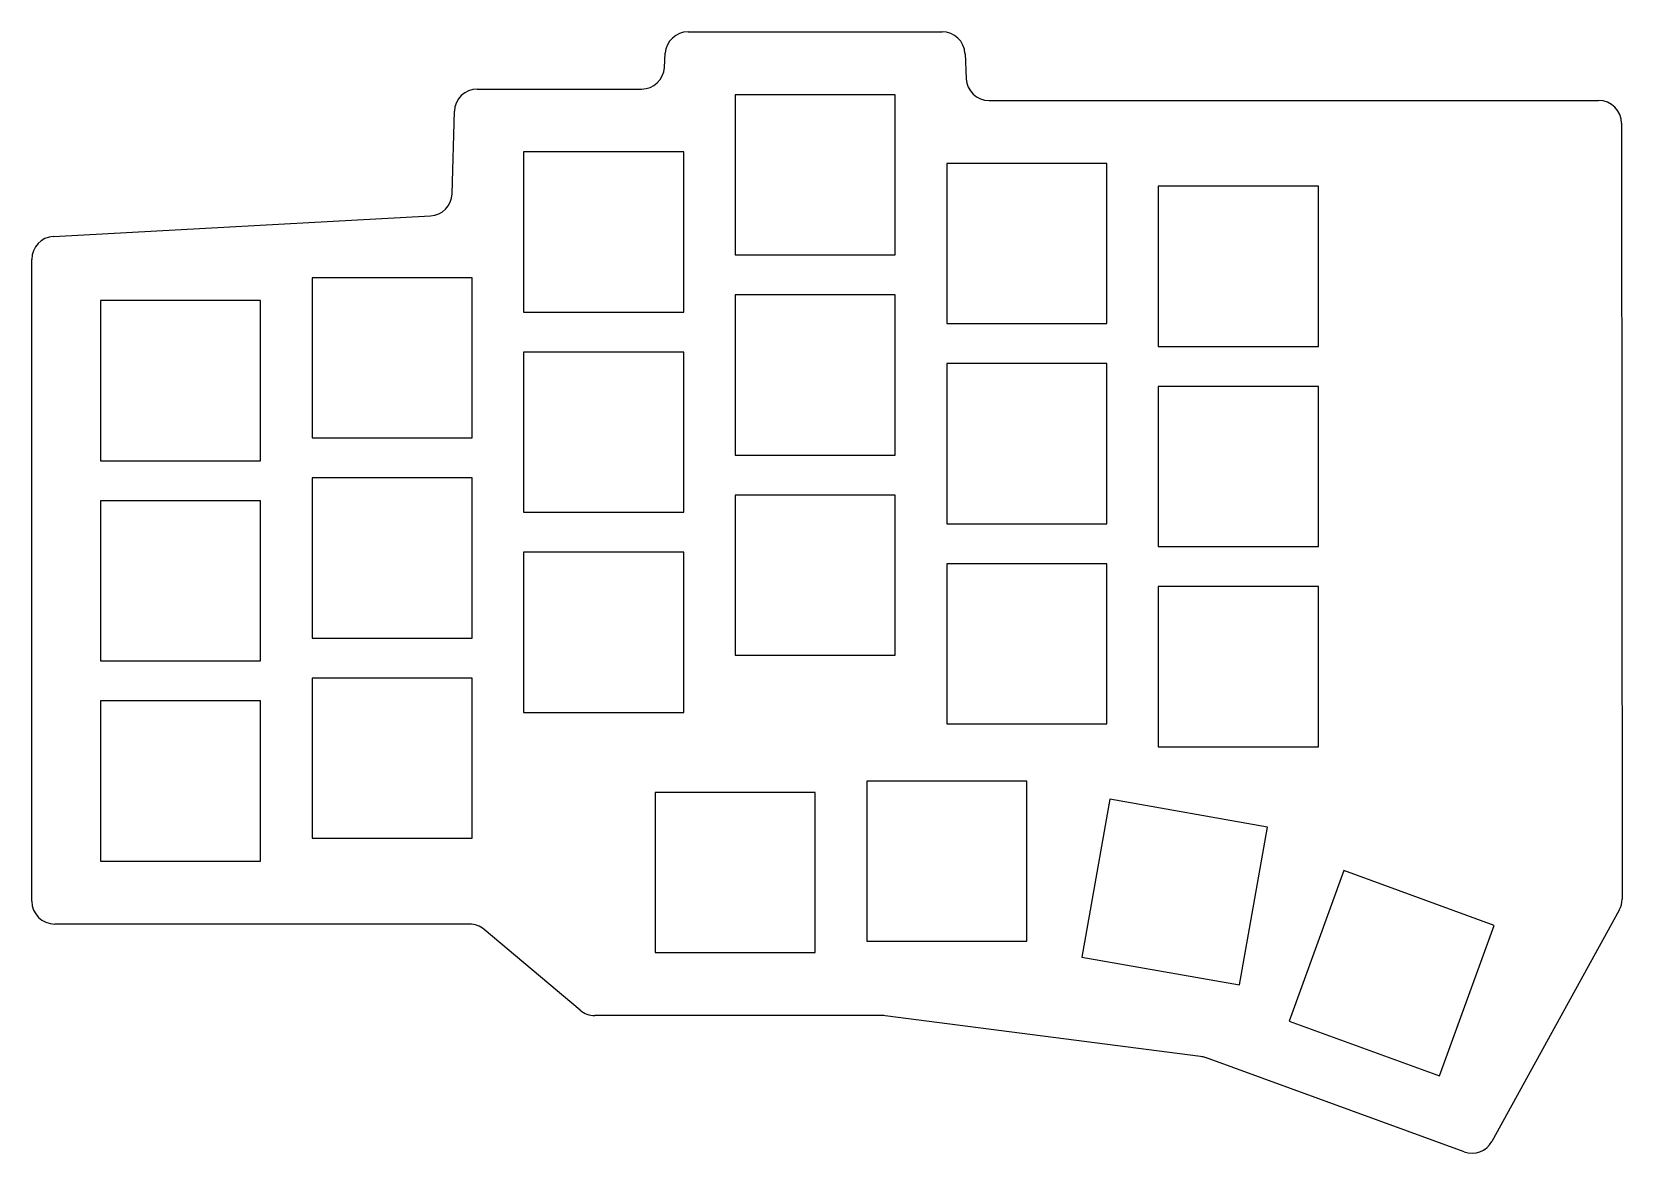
# Model space of a CAD drawing. Header units: millimetres. Extents: x 87 to 226, y -115 to -17.
import ezdxf

# ---------------------------------------------------------------- set-up
doc = ezdxf.new("R2010")
doc.units = ezdxf.units.MM

msp = doc.modelspace()

# ---------------------------------------------------------------- linework, layer by layer
for p, q in [((144.38, -17), (166.6, -17)), ((142.31, -20.12), (142.39, -18.88)), ((168.6, -18.9), (168.7, -21.1)), ((125.95, -22), (140.32, -22)), ((162.5, -22.5), (148.5, -22.5)), ((148.5, -22.5), (148.5, -36.5)), ((162.5, -36.5), (162.5, -22.5)), ((170.7, -23), (224, -23)), ((123.75, -31.16), (123.95, -23.95)), ((226, -25), (226.06, -92.82)), ((144, -27.5), (130, -27.5)), ((130, -27.5), (130, -41.5)), ((144, -41.5), (144, -27.5)), ((181, -28.5), (167, -28.5)), ((167, -28.5), (167, -42.5)), ((181, -42.5), (181, -28.5)), ((199.5, -30.5), (185.5, -30.5)), ((185.5, -30.5), (185.5, -44.5)), ((199.5, -44.5), (199.5, -30.5)), ((88.89, -34.9), (121.86, -33.1)), ((87, -93), (87, -36.89)), ((148.5, -36.5), (162.5, -36.5)), ((125.5, -38.5), (111.5, -38.5)), ((111.5, -38.5), (111.5, -52.5)), ((125.5, -52.5), (125.5, -38.5)), ((162.5, -40), (148.5, -40)), ((148.5, -40), (148.5, -54)), ((162.5, -54), (162.5, -40)), ((107, -40.5), (93, -40.5)), ((93, -40.5), (93, -54.5)), ((107, -54.5), (107, -40.5)), ((130, -41.5), (144, -41.5)), ((167, -42.5), (181, -42.5)), ((185.5, -44.5), (199.5, -44.5)), ((144, -45), (130, -45)), ((130, -45), (130, -59)), ((144, -59), (144, -45)), ((181, -46), (167, -46)), ((167, -46), (167, -60)), ((181, -60), (181, -46)), ((199.5, -48), (185.5, -48)), ((185.5, -48), (185.5, -62)), ((199.5, -62), (199.5, -48)), ((111.5, -52.5), (125.5, -52.5)), ((148.5, -54), (162.5, -54)), ((93, -54.5), (107, -54.5)), ((125.5, -56), (111.5, -56)), ((111.5, -56), (111.5, -70)), ((125.5, -70), (125.5, -56)), ((107, -58), (93, -58)), ((93, -58), (93, -72)), ((107, -72), (107, -58)), ((162.5, -57.5), (148.5, -57.5)), ((148.5, -57.5), (148.5, -71.5)), ((162.5, -71.5), (162.5, -57.5)), ((130, -59), (144, -59)), ((167, -60), (181, -60)), ((144, -62.5), (130, -62.5)), ((130, -62.5), (130, -76.5)), ((144, -76.5), (144, -62.5)), ((185.5, -62), (199.5, -62)), ((181, -63.5), (167, -63.5)), ((167, -63.5), (167, -77.5)), ((181, -77.5), (181, -63.5)), ((199.5, -65.5), (185.5, -65.5)), ((185.5, -65.5), (185.5, -79.5)), ((199.5, -79.5), (199.5, -65.5)), ((111.5, -70), (125.5, -70)), ((93, -72), (107, -72)), ((148.5, -71.5), (162.5, -71.5)), ((125.5, -73.5), (111.5, -73.5)), ((111.5, -73.5), (111.5, -87.5)), ((125.5, -87.5), (125.5, -73.5)), ((107, -75.5), (93, -75.5)), ((93, -75.5), (93, -89.5)), ((107, -89.5), (107, -75.5)), ((130, -76.5), (144, -76.5)), ((167, -77.5), (181, -77.5)), ((185.5, -79.5), (199.5, -79.5)), ((174, -82.5), (160, -82.5)), ((160, -82.5), (160, -96.5)), ((174, -96.5), (174, -82.5)), ((155.5, -83.5), (141.5, -83.5)), ((141.5, -83.5), (141.5, -97.5)), ((155.5, -97.5), (155.5, -83.5)), ((181.25, -84.09), (178.82, -97.88)), ((195.04, -86.52), (181.25, -84.09)), ((111.5, -87.5), (125.5, -87.5)), ((192.6, -100.31), (195.04, -86.52)), ((93, -89.5), (107, -89.5)), ((201.72, -90.33), (196.94, -103.49)), ((214.88, -95.12), (201.72, -90.33)), ((225.81, -93.79), (214.67, -114)), ((125.27, -95), (89, -95)), ((134.94, -102.53), (126.56, -95.47)), ((210.09, -108.28), (214.88, -95.12)), ((160, -96.5), (174, -96.5)), ((141.5, -97.5), (155.5, -97.5)), ((178.82, -97.88), (192.6, -100.31)), ((161.37, -103), (136.23, -103)), ((189.2, -106.57), (161.63, -103.02)), ((196.94, -103.49), (210.09, -108.28)), ((212.24, -114.91), (189.62, -106.68))]:
    msp.add_line(p, q)
for centre, start, end in [((144.38, -19), 90, 176.5664), ((166.6, -19), 2.8624, 90), ((140.32, -20), 270, 356.5664), ((125.95, -24), 90, 178.4378), ((170.7, -21), 182.8624, 270), ((224, -25), 0.0514, 90), ((121.75, -31.1), 273.1193, 358.4378), ((89, -36.89), 93.1193, 180), ((89, -93), 180, 270), ((224.06, -92.82), 331.1333, 0.0514), ((125.27, -97), 49.8991, 90), ((136.23, -101), 229.8991, 270), ((161.37, -105), 82.6458, 90), ((188.94, -108.56), 70, 82.6458), ((212.92, -113.03), 250, 331.1333)]:
    msp.add_arc(centre, 2, start, end)

doc.saveas('drawing.dxf')
